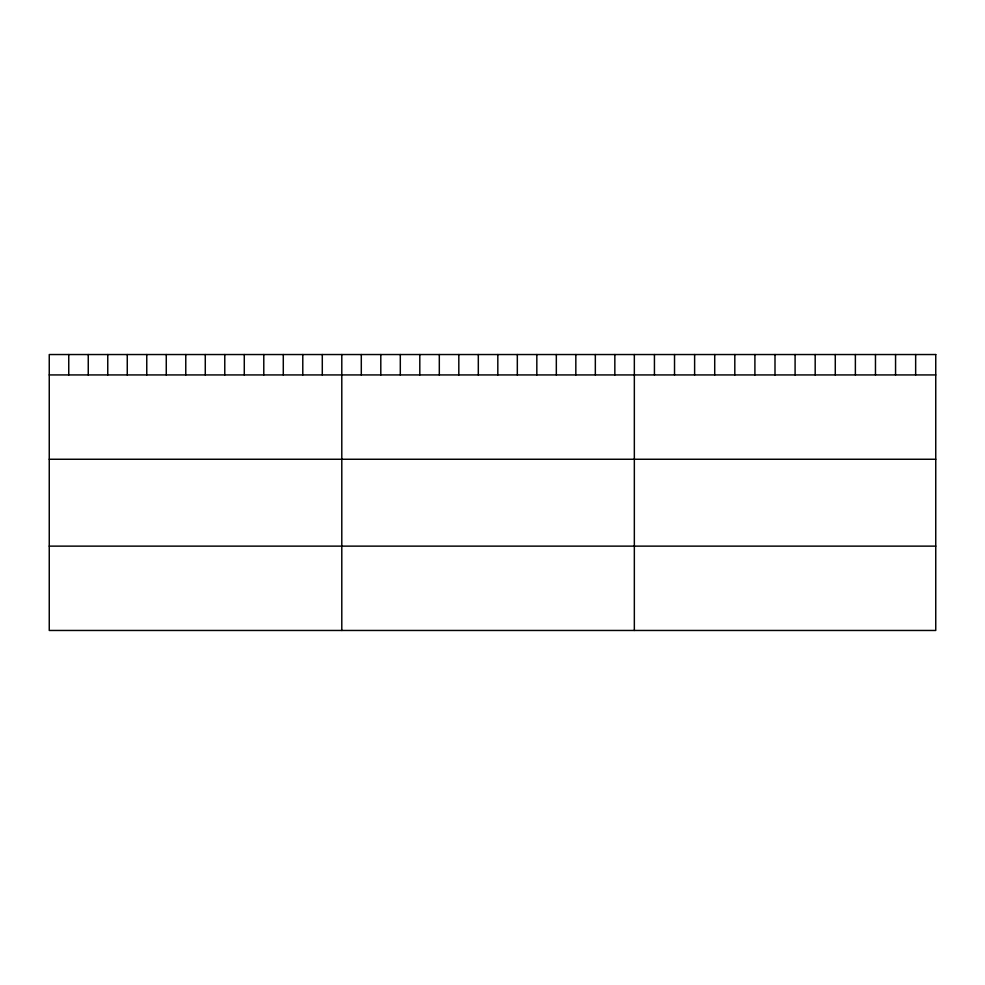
<?xml version="1.0" encoding="UTF-8"?>
<svg xmlns="http://www.w3.org/2000/svg" width="985" height="985" viewBox="0 0 985 985"><rect width="100%" height="100%" fill="white"/><g stroke="black" fill="none" stroke-linecap="round" stroke-linejoin="round"><path stroke-width="1.48" d="M49.25 374.928L935.75 374.928M49.25 459.256L935.75 459.256M49.25 546.133L935.75 546.133M915.656 354.538L915.656 374.928M895.562 354.538L895.562 374.928M875.468 354.538L875.468 374.928M855.374 354.538L855.374 374.928M835.28 354.538L835.28 374.928M815.186 354.538L815.186 374.928M795.092 354.538L795.092 374.928M774.998 354.538L774.998 374.928M754.904 354.538L754.904 374.928M734.81 354.538L734.81 374.928M714.716 354.538L714.716 374.928M694.622 354.538L694.622 374.928M674.528 354.538L674.528 374.928M654.434 354.538L654.434 374.928M634.34 354.538L634.34 630.462M614.837 354.538L614.837 374.928M595.334 354.538L595.334 374.928M575.831 354.538L575.831 374.928M556.328 354.538L556.328 374.928M536.825 354.538L536.825 374.928M517.322 354.538L517.322 374.928M497.819 354.538L497.819 374.928M478.316 354.538L478.316 374.928M458.813 354.538L458.813 374.928M439.31 354.538L439.31 374.928M419.807 354.538L419.807 374.928M400.304 354.538L400.304 374.928M380.801 354.538L380.801 374.928M361.298 354.538L361.298 374.928M341.795 354.538L341.795 630.462M322.292 354.538L322.292 374.928M302.789 354.538L302.789 374.928M283.286 354.538L283.286 374.928M263.783 354.538L263.783 374.928M244.28 354.538L244.28 374.928M224.777 354.538L224.777 374.928M205.274 354.538L205.274 374.928M185.771 354.538L185.771 374.928M166.268 354.538L166.268 374.928M146.765 354.538L146.765 374.928M127.262 354.538L127.262 374.928M107.759 354.538L107.759 374.928M88.256 354.538L88.256 374.928M68.753 354.538L68.753 374.928M935.75 354.538L49.25 354.538L49.25 630.462L935.75 630.462L935.75 354.538"/></g></svg>
